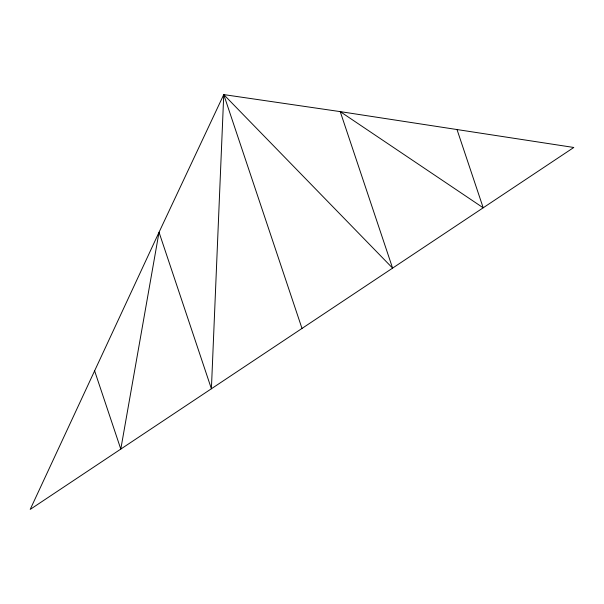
<?xml version="1.0" encoding="UTF-8"?>
<svg xmlns="http://www.w3.org/2000/svg" width="604" height="604" viewBox="0 0 604 604"><rect width="100%" height="100%" fill="white"/><g stroke="black" fill="none" stroke-linecap="round" stroke-linejoin="round"><path stroke-width="0.91" d="M457.017 129.55L483.2 207.799L340.233 111.619L392.6 268.123L223.752 94.594L211.4 388.765L159.033 232.261L223.752 94.594L340.233 111.619L573.8 147.474L30.2 509.406L159.033 232.261L120.8 449.089L94.617 370.833M223.752 94.594L302 328.44"/></g></svg>
